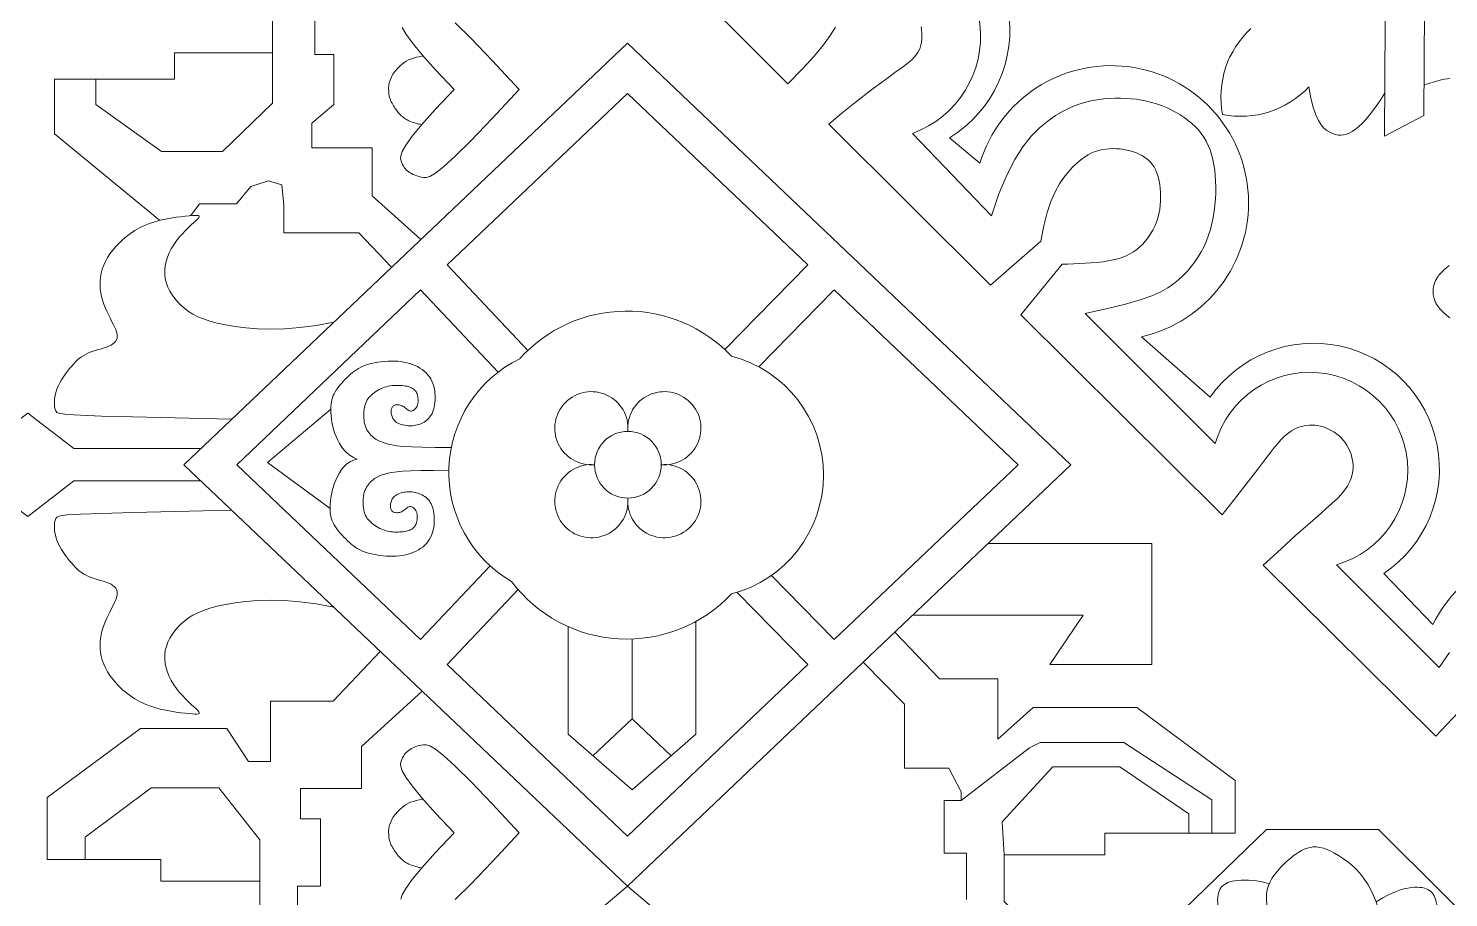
# Model space of a CAD drawing. Header units: inches. Extents: x -813 to 82, y -70 to 268.
# Drawn here: x -42.58 to -20.35, y 169.14 to 182.75 of the extents above; entities that cross this region are included whole.
import ezdxf

# ---------------------------------------------------------------- set-up
doc = ezdxf.new("R2010")
doc.units = ezdxf.units.IN
doc.header["$MEASUREMENT"] = 0
for name, color, linetype, lineweight, true_color in [('Black', 7, 'Continuous', 0, 0x000000), ('Blue', 7, 'Continuous', 0, 0x1081b2), ('Brown', 7, 'Continuous', 0, 0x653e10), ('Grey', 7, 'Continuous', 0, 0x58676a), ('Layak Architect', 1, 'Continuous', 5, 0xff0000), ('Lines', 1, 'Continuous', 5, 0xff0000), ('Pink', 7, 'Continuous', 0, 0xf3b0d0), ('White', 7, 'Continuous', 0, 0xffffff)]:
    doc.layers.add(name, color=color, linetype=linetype, lineweight=lineweight, true_color=true_color)
doc.layers.add('Rugs', color=201, linetype='Continuous')

# ---------------------------------------------------------------- blocks, each defined once
blk = doc.blocks.new('*U65')
at = {"layer": 'Lines'}
blk.add_arc((0, 0), 20.1, 355.08994, 274.91003, dxfattribs=at)
blk = doc.blocks.new('*U66')
at = {"layer": 'Layak Architect', "color": 0, "linetype": 'ByBlock', "lineweight": -2, "transparency": 16777216}
blk.add_blockref('*U65', (6003767755.728016, 3337139149.814238), dxfattribs=at)
for p, rotation in [((6003767795.786691, 3337139149.814237), 270), ((6003767755.728015, 3337139109.755563), 90), ((6003767795.78669, 3337139109.755562), 180)]:
    blk.add_blockref('*U65', p, dxfattribs=dict(at, rotation=rotation))
blk = doc.blocks.new('*U58')
at = {"layer": 'Brown'}
blk.add_lwpolyline([(-17.75, 30.14), (-14.02, 30.84), (-10.75, 31.13), (-7.89, 31.04), (-5.38, 30.65), (-3.16, 29.99), (-1.19, 29.12), (0.6, 28.1), (2.27, 26.97), (3.85, 25.78), (5.36, 24.54), (6.8, 23.26), (8.17, 21.94), (9.48, 20.58), (10.73, 19.19), (11.91, 17.77), (13.03, 16.33), (14.1, 14.87), (15.08, 13.38), (15.96, 11.87), (16.71, 10.31), (17.31, 8.71), (17.74, 7.06), (17.98, 5.35), (17.99, 3.57), (17.77, 1.73), (17.32, -0.18), (16.64, -2.16), (15.74, -4.2), (14.64, -6.31), (13.34, -8.48), (11.85, -10.71), (10.18, -13), (8.32, -15.35), (6.19, -17.73), (3.68, -20.11), (0.7, -22.47), (-2.86, -24.78), (-7.09, -27.01), (-12.1, -29.13), (-17.99, -31.13)], dxfattribs=at)
blk = doc.blocks.new('*U19')
at = {"layer": 'Brown', "color": 0, "linetype": 'ByBlock', "lineweight": -2, "transparency": 16777216}
for p, rotation in [((6003768065.780017, 3337139574.503247), 90.00000000000001), ((6003768003.733656, 3337139511.52211), 180), ((6003768066.714793, 3337139449.475749), 270)]:
    blk.add_blockref('*U58', p, dxfattribs=dict(at, rotation=rotation))
blk.add_blockref('*U58', (6003768128.761154, 3337139512.456886), dxfattribs=at)
blk = doc.blocks.new('*U20')
at = {"layer": 'Brown'}
blk.add_lwpolyline([(-6.22, -16.82), (-8.39, -13.06), (-10.13, -9.69), (-11.48, -6.66), (-12.5, -3.96), (-13.22, -1.55), (-13.71, 0.61), (-14, 2.54), (-14.14, 4.27), (-14.17, 5.84), (-14.11, 7.26), (-13.95, 8.54), (-13.7, 9.69), (-13.36, 10.72), (-12.93, 11.64), (-12.42, 12.47), (-11.82, 13.21), (-11.15, 13.88), (-10.38, 14.47), (-9.51, 15), (-8.51, 15.45), (-7.39, 15.84), (-6.12, 16.17), (-4.69, 16.43), (-3.09, 16.63), (-1.31, 16.76), (0.63, 16.82), (2.71, 16.79), (4.89, 16.66), (7.15, 16.42), (9.47, 16.04), (11.82, 15.53), (14.17, 14.85)], dxfattribs=at)
blk = doc.blocks.new('*U21')
at = {"layer": 'Brown', "color": 0, "linetype": 'ByBlock', "lineweight": -2, "transparency": 16777216}
blk.add_blockref('*U20', (6003768022.052, 3337139557.478281), dxfattribs=at)
for p, rotation in [((6003768111.736188, 3337139556.184903), 270), ((6003768020.758621, 3337139467.794093), 89.99999999999999), ((6003768110.44281, 3337139466.500715), 180)]:
    blk.add_blockref('*U20', p, dxfattribs=dict(at, rotation=rotation))
blk = doc.blocks.new('C3')
at = {"layer": 'Black'}
for points in [[(-491.35, 3871.94), (-499.65, 3877.63)], [(-739.6, 3626.1), (-751.66, 3630.17), (-761.87, 3634.45), (-770.4, 3638.87), (-777.46, 3643.39), (-783.22, 3647.95), (-787.88, 3652.5), (-791.63, 3656.98), (-794.65, 3661.33), (-797.12, 3665.53), (-799.11, 3669.55), (-800.67, 3673.42), (-801.86, 3677.14), (-802.73, 3680.73), (-803.34, 3684.18), (-803.74, 3687.52), (-803.99, 3690.76), (-804.12, 3693.89), (-804.16, 3696.94), (-804.08, 3699.91), (-803.88, 3702.81), (-803.57, 3705.66), (-803.14, 3708.47), (-802.58, 3711.25), (-801.88, 3714), (-801.05, 3716.73), (-800.09, 3719.44), (-799.01, 3722.1), (-797.81, 3724.7), (-796.5, 3727.21), (-795.09, 3729.63), (-793.59, 3731.93), (-791.99, 3734.09), (-790.32, 3736.11), (-788.55, 3737.98), (-786.7, 3739.7), (-784.74, 3741.27), (-782.67, 3742.69), (-780.48, 3743.97), (-778.17, 3745.1), (-775.73, 3746.09), (-773.16, 3746.94), (-770.46, 3747.65), (-767.65, 3748.23), (-764.72, 3748.67), (-761.7, 3748.99), (-758.58, 3749.18), (-755.39, 3749.25), (-752.13, 3749.2), (-748.81, 3749.04), (-745.45, 3748.75), (-742.08, 3748.34), (-738.71, 3747.79), (-735.37, 3747.1), (-732.07, 3746.26), (-728.85, 3745.27), (-725.72, 3744.11), (-722.7, 3742.78), (-719.78, 3741.28), (-716.98, 3739.62), (-714.28, 3737.79), (-711.68, 3735.79), (-709.18, 3733.63), (-706.77, 3731.3), (-704.45, 3728.82), (-702.21, 3726.12), (-700.02, 3722.97), (-697.85, 3719.05), (-695.65, 3714.08), (-693.4, 3707.75), (-691.05, 3699.76), (-688.56, 3689.82), (-685.91, 3677.62)], [(-725.7, 3653.19), (-734.12, 3654.77), (-741.35, 3656.64), (-747.5, 3658.74), (-752.7, 3661.02), (-757.05, 3663.41), (-760.69, 3665.85), (-763.73, 3668.29), (-766.28, 3670.66), (-768.45, 3672.93), (-770.29, 3675.08), (-771.82, 3677.16), (-773.07, 3679.16), (-774.08, 3681.12), (-774.87, 3683.05), (-775.47, 3684.98), (-775.91, 3686.91), (-776.21, 3688.87), (-776.4, 3690.84), (-776.46, 3692.82), (-776.41, 3694.79), (-776.26, 3696.73), (-776.01, 3698.64), (-775.66, 3700.49), (-775.22, 3702.29), (-774.7, 3704), (-774.1, 3705.64), (-773.42, 3707.19), (-772.66, 3708.66), (-771.82, 3710.03), (-770.89, 3711.3), (-769.89, 3712.46), (-768.81, 3713.53), (-767.65, 3714.48), (-766.4, 3715.33), (-765.06, 3716.07), (-763.62, 3716.72), (-762.07, 3717.28), (-760.4, 3717.76), (-758.61, 3718.15), (-756.68, 3718.47), (-754.62, 3718.72), (-752.44, 3718.88), (-750.17, 3718.94), (-747.83, 3718.9), (-745.45, 3718.74), (-743.05, 3718.45), (-740.66, 3718.02), (-738.31, 3717.42), (-736.01, 3716.67), (-733.78, 3715.75), (-731.63, 3714.69), (-729.57, 3713.49), (-727.62, 3712.16), (-725.78, 3710.72), (-724.07, 3709.18), (-722.49, 3707.54), (-721.06, 3705.81), (-719.78, 3703.98), (-718.63, 3702.04), (-717.61, 3699.98), (-716.72, 3697.76), (-715.96, 3695.39), (-715.3, 3692.84), (-714.76, 3690.1), (-714.33, 3687.16), (-713.98, 3684.06), (-713.71, 3680.85), (-713.49, 3677.59), (-713.32, 3674.31), (-713.18, 3671.06), (-713.05, 3667.9), (-712.91, 3664.88)]]:
    blk.add_lwpolyline(points, dxfattribs=at)
for centre, radius, start, end in [((-599.73, 3800.8), 53.86, 15.84404, 254.1087), ((-838.06, 3563.5), 56.57, 19.83064, 250.71254)]:
    blk.add_arc(centre, radius, start, end, dxfattribs=at)
at = {"layer": 'Blue'}
blk.add_line((-463.15, 3428.71), (-442.9, 3407.25), dxfattribs=at)
blk.add_lwpolyline([(-513.86, 3393.67), (-454.76, 3393.67), (-424.16, 3428.71)], dxfattribs=at)
at = {"layer": 'Brown'}
for points in [[(-712.18, 3877.34), (-711.14, 3876.08, 0.006385), (-710.98, 3875.88), (-709.98, 3874.73, 0.014467), (-709.59, 3874.3), (-708.61, 3873.3, 0.025543), (-707.86, 3872.6), (-706.89, 3871.79, 0.041072), (-705.54, 3870.83), (-704.57, 3870.26, 0.060896), (-702.33, 3869.28), (-701.33, 3868.99, 0.078182), (-698.24, 3868.57), (-697.2, 3868.59, 0.079892), (-694.07, 3869.17), (-692.98, 3869.55, 0.06296), (-690.73, 3870.69), (-689.58, 3871.46, 0.039078), (-688.35, 3872.44), (-687.14, 3873.56, 0.023897), (-686.47, 3874.25), (-685.21, 3875.67, 0.015107), (-684.82, 3876.13), (-683.52, 3877.78, 0.009586)], [(-661.08, 3367.06, 0.598581), (-538.67, 3362.54, 0.465141), (-531.82, 3483.34, 0.773041), (-662.44, 3483.34)]]:
    blk.add_lwpolyline(points, format="xyb", dxfattribs=at)
for points in [[(-418.43, 3609.35), (-447.21, 3646.93), (-450.2, 3652.88), (-450.2, 3698.69), (-418.79, 3747.17), (-400.51, 3747.17)], [(-400.51, 3734.45), (-411.06, 3734.45), (-436.78, 3696.62), (-436.78, 3659.81), (-406.6, 3631.89), (-388.56, 3633.1)], [(-612.35, 3329.48), (-612.32, 3320.7), (-612.41, 3313.52), (-612.61, 3307.75), (-612.9, 3303.2), (-613.26, 3299.65), (-613.68, 3296.91), (-614.15, 3294.79), (-614.64, 3293.08), (-615.13, 3291.61), (-615.64, 3290.34), (-616.17, 3289.23), (-616.71, 3288.27), (-617.27, 3287.42), (-617.85, 3286.67), (-618.46, 3285.99), (-619.1, 3285.36), (-619.77, 3284.76), (-620.48, 3284.18), (-621.24, 3283.64), (-622.05, 3283.15), (-622.91, 3282.7), (-623.84, 3282.31), (-624.85, 3281.98), (-625.93, 3281.72), (-627.09, 3281.54), (-628.31, 3281.42), (-629.57, 3281.38), (-630.84, 3281.4), (-632.11, 3281.49), (-633.34, 3281.65), (-634.52, 3281.87), (-635.63, 3282.15), (-636.63, 3282.48), (-637.55, 3282.88), (-638.39, 3283.33), (-639.17, 3283.84), (-639.88, 3284.41), (-640.56, 3285.04), (-641.2, 3285.72), (-641.81, 3286.46), (-642.41, 3287.25), (-642.99, 3288.09), (-643.55, 3288.98), (-644.08, 3289.9), (-644.56, 3290.86), (-645, 3291.84), (-645.38, 3292.84), (-645.7, 3293.86), (-645.96, 3294.88), (-646.15, 3295.9), (-646.29, 3296.92), (-646.38, 3297.93), (-646.43, 3298.93), (-646.43, 3299.92), (-646.4, 3300.87), (-646.35, 3301.81), (-646.27, 3302.7), (-646.17, 3303.57), (-646.05, 3304.39), (-645.9, 3305.18), (-645.71, 3305.92), (-645.49, 3306.62), (-645.24, 3307.27), (-644.95, 3307.87), (-644.62, 3308.41), (-644.25, 3308.91), (-643.83, 3309.35), (-643.37, 3309.75), (-642.86, 3310.1), (-642.31, 3310.4), (-641.7, 3310.65), (-641.04, 3310.86), (-640.33, 3311.03), (-639.58, 3311.15), (-638.81, 3311.22), (-638.02, 3311.24), (-637.24, 3311.19), (-636.47, 3311.09), (-635.74, 3310.91), (-635.04, 3310.67), (-634.41, 3310.35), (-633.84, 3309.97), (-633.35, 3309.54), (-632.94, 3309.07), (-632.63, 3308.58), (-632.41, 3308.06), (-632.3, 3307.55), (-632.31, 3307.04), (-632.44, 3306.54), (-632.67, 3306.06), (-632.98, 3305.59), (-633.34, 3305.12), (-633.74, 3304.64), (-634.14, 3304.15), (-634.54, 3303.64), (-634.89, 3303.11), (-635.19, 3302.55), (-635.43, 3301.97), (-635.6, 3301.37), (-635.73, 3300.78), (-635.79, 3300.2), (-635.8, 3299.64), (-635.75, 3299.12), (-635.65, 3298.63), (-635.49, 3298.2), (-635.28, 3297.82), (-635.02, 3297.49), (-634.72, 3297.2), (-634.37, 3296.97), (-633.98, 3296.77), (-633.56, 3296.62), (-633.09, 3296.52), (-632.6, 3296.45), (-632.07, 3296.43), (-631.53, 3296.44), (-630.97, 3296.5), (-630.41, 3296.6), (-629.85, 3296.74), (-629.3, 3296.92), (-628.76, 3297.14), (-628.25, 3297.4), (-627.76, 3297.71), (-627.3, 3298.07), (-626.86, 3298.48), (-626.45, 3298.94), (-626.07, 3299.46), (-625.73, 3300.04), (-625.41, 3300.68), (-625.13, 3301.39), (-624.88, 3302.15), (-624.67, 3302.95), (-624.49, 3303.8), (-624.36, 3304.66), (-624.27, 3305.55), (-624.22, 3306.44), (-624.22, 3307.32), (-624.26, 3308.2), (-624.35, 3309.05), (-624.48, 3309.9), (-624.66, 3310.72), (-624.89, 3311.53), (-625.16, 3312.32), (-625.48, 3313.09), (-625.84, 3313.84), (-626.25, 3314.57), (-626.7, 3315.27), (-627.21, 3315.95), (-627.77, 3316.59), (-628.4, 3317.2), (-629.08, 3317.76), (-629.84, 3318.29), (-630.66, 3318.76), (-631.56, 3319.18), (-632.53, 3319.55), (-633.56, 3319.87), (-634.65, 3320.14), (-635.8, 3320.34), (-637, 3320.5), (-638.24, 3320.59), (-639.53, 3320.63), (-640.85, 3320.61), (-642.19, 3320.52), (-643.54, 3320.36), (-644.89, 3320.13), (-646.22, 3319.8), (-647.53, 3319.38), (-648.8, 3318.86), (-650.02, 3318.23), (-651.18, 3317.49), (-652.28, 3316.65), (-653.3, 3315.69), (-654.26, 3314.65), (-655.14, 3313.51), (-655.95, 3312.28), (-656.69, 3310.98), (-657.35, 3309.6), (-657.92, 3308.15), (-658.42, 3306.64), (-658.84, 3305.07), (-659.19, 3303.44), (-659.45, 3301.77), (-659.63, 3300.04), (-659.74, 3298.27), (-659.77, 3296.47), (-659.72, 3294.63), (-659.6, 3292.77), (-659.41, 3290.92), (-659.15, 3289.09), (-658.82, 3287.31), (-658.44, 3285.59), (-658, 3283.96), (-657.5, 3282.43), (-656.95, 3281.02), (-656.34, 3279.72), (-655.69, 3278.5), (-654.98, 3277.36), (-654.22, 3276.28), (-653.4, 3275.23), (-652.53, 3274.2), (-651.6, 3273.17), (-650.62, 3272.14), (-649.59, 3271.1), (-648.52, 3270.09), (-647.42, 3269.1), (-646.31, 3268.16), (-645.19, 3267.28), (-644.07, 3266.47), (-642.95, 3265.76), (-641.85, 3265.14), (-640.76, 3264.63), (-639.64, 3264.21), (-638.49, 3263.88), (-637.29, 3263.63), (-636.02, 3263.46), (-634.65, 3263.37), (-633.19, 3263.33), (-631.6, 3263.37), (-629.9, 3263.47), (-628.12, 3263.66), (-626.25, 3263.93), (-624.33, 3264.31), (-622.36, 3264.81), (-620.36, 3265.43), (-618.36, 3266.18), (-616.35, 3267.08), (-614.4, 3268.12), (-612.53, 3269.33), (-610.78, 3270.69), (-609.2, 3272.21), (-607.83, 3273.9), (-606.71, 3275.77), (-605.88, 3277.82)], [(-599.49, 3328.13), (-599.64, 3319.76), (-599.65, 3312.9), (-599.53, 3307.35), (-599.31, 3302.94), (-598.99, 3299.48), (-598.61, 3296.78), (-598.18, 3294.67), (-597.71, 3292.96), (-597.24, 3291.48), (-596.75, 3290.2), (-596.24, 3289.09), (-595.71, 3288.11), (-595.17, 3287.26), (-594.59, 3286.5), (-594, 3285.81), (-593.37, 3285.17), (-592.7, 3284.56), (-592, 3283.97), (-591.25, 3283.42), (-590.45, 3282.92), (-589.59, 3282.46), (-588.66, 3282.05), (-587.67, 3281.71), (-586.59, 3281.43), (-585.43, 3281.23), (-584.21, 3281.1), (-582.95, 3281.04), (-581.68, 3281.04), (-580.41, 3281.11), (-579.18, 3281.25), (-577.99, 3281.45), (-576.89, 3281.71), (-575.87, 3282.04), (-574.95, 3282.42), (-574.1, 3282.86), (-573.32, 3283.36), (-572.59, 3283.92), (-571.91, 3284.53), (-571.26, 3285.21), (-570.64, 3285.93), (-570.03, 3286.72), (-569.43, 3287.55), (-568.86, 3288.43), (-568.32, 3289.35), (-567.83, 3290.3), (-567.37, 3291.27), (-566.98, 3292.27), (-566.64, 3293.28), (-566.37, 3294.29), (-566.16, 3295.32), (-566, 3296.33), (-565.9, 3297.34), (-565.84, 3298.34), (-565.82, 3299.32), (-565.83, 3300.28), (-565.87, 3301.22), (-565.94, 3302.12), (-566.02, 3302.98), (-566.14, 3303.81), (-566.28, 3304.6), (-566.45, 3305.34), (-566.66, 3306.04), (-566.9, 3306.7), (-567.18, 3307.3), (-567.51, 3307.85), (-567.87, 3308.35), (-568.28, 3308.8), (-568.74, 3309.2), (-569.24, 3309.56), (-569.79, 3309.87), (-570.39, 3310.13), (-571.05, 3310.35), (-571.76, 3310.53), (-572.5, 3310.66), (-573.28, 3310.74), (-574.06, 3310.77), (-574.85, 3310.74), (-575.61, 3310.64), (-576.35, 3310.48), (-577.05, 3310.24), (-577.69, 3309.94), (-578.26, 3309.57), (-578.76, 3309.14), (-579.17, 3308.68), (-579.5, 3308.19), (-579.72, 3307.68), (-579.84, 3307.16), (-579.84, 3306.65), (-579.72, 3306.16), (-579.49, 3305.68), (-579.19, 3305.2), (-578.83, 3304.72), (-578.44, 3304.24), (-578.05, 3303.74), (-577.66, 3303.23), (-577.32, 3302.69), (-577.03, 3302.12), (-576.8, 3301.54), (-576.63, 3300.94), (-576.51, 3300.35), (-576.46, 3299.77), (-576.46, 3299.21), (-576.51, 3298.68), (-576.62, 3298.2), (-576.79, 3297.77), (-577, 3297.39), (-577.26, 3297.06), (-577.57, 3296.78), (-577.92, 3296.55), (-578.31, 3296.37), (-578.74, 3296.22), (-579.21, 3296.12), (-579.71, 3296.07), (-580.23, 3296.05), (-580.78, 3296.07), (-581.33, 3296.14), (-581.89, 3296.24), (-582.45, 3296.39), (-583, 3296.58), (-583.53, 3296.81), (-584.04, 3297.08), (-584.52, 3297.4), (-584.98, 3297.76), (-585.41, 3298.18), (-585.81, 3298.64), (-586.18, 3299.17), (-586.52, 3299.75), (-586.83, 3300.4), (-587.1, 3301.11), (-587.34, 3301.87), (-587.54, 3302.68), (-587.7, 3303.53), (-587.82, 3304.4), (-587.9, 3305.28), (-587.94, 3306.17), (-587.93, 3307.06), (-587.87, 3307.93), (-587.77, 3308.79), (-587.62, 3309.63), (-587.43, 3310.45), (-587.19, 3311.25), (-586.91, 3312.04), (-586.58, 3312.81), (-586.21, 3313.55), (-585.79, 3314.27), (-585.32, 3314.97), (-584.81, 3315.64), (-584.23, 3316.27), (-583.6, 3316.87), (-582.91, 3317.42), (-582.15, 3317.94), (-581.31, 3318.4), (-580.41, 3318.81), (-579.44, 3319.17), (-578.4, 3319.47), (-577.3, 3319.72), (-576.15, 3319.91), (-574.95, 3320.04), (-573.7, 3320.12), (-572.42, 3320.14), (-571.1, 3320.1), (-569.76, 3319.99), (-568.41, 3319.81), (-567.07, 3319.56), (-565.74, 3319.21), (-564.43, 3318.77), (-563.17, 3318.23), (-561.96, 3317.59), (-560.81, 3316.83), (-559.73, 3315.97), (-558.72, 3315), (-557.78, 3313.94), (-556.91, 3312.79), (-556.12, 3311.55), (-555.4, 3310.23), (-554.77, 3308.85), (-554.21, 3307.39), (-553.73, 3305.87), (-553.33, 3304.3), (-553.02, 3302.67), (-552.78, 3300.98), (-552.62, 3299.26), (-552.54, 3297.49), (-552.54, 3295.68), (-552.61, 3293.84), (-552.76, 3291.99), (-552.98, 3290.14), (-553.26, 3288.32), (-553.61, 3286.54), (-554.02, 3284.83), (-554.49, 3283.2), (-555.01, 3281.68), (-555.58, 3280.28), (-556.21, 3278.99), (-556.88, 3277.78), (-557.61, 3276.65), (-558.38, 3275.57), (-559.22, 3274.54), (-560.1, 3273.52), (-561.05, 3272.51), (-562.04, 3271.49), (-563.09, 3270.47), (-564.17, 3269.47), (-565.28, 3268.5), (-566.41, 3267.57), (-567.54, 3266.71), (-568.68, 3265.92), (-569.8, 3265.22), (-570.91, 3264.62), (-572.01, 3264.13), (-573.13, 3263.72), (-574.29, 3263.41), (-575.49, 3263.18), (-576.77, 3263.03), (-578.13, 3262.95), (-579.6, 3262.94), (-581.19, 3263), (-582.88, 3263.13), (-584.67, 3263.34), (-586.52, 3263.64), (-588.44, 3264.05), (-590.4, 3264.57), (-592.39, 3265.22), (-594.39, 3266), (-596.37, 3266.93), (-598.3, 3268.01), (-600.13, 3269.24), (-601.79, 3270.62), (-603.25, 3272.17), (-604.45, 3273.88), (-605.34, 3275.76), (-605.88, 3277.82)], [(-633.26, 3263.27), (-604, 3228.51), (-578.8, 3262.91)]]:
    blk.add_lwpolyline(points, dxfattribs=at)
blk.add_arc((-608.14, 3425.83), 79.1, 133.35658, 227.98427, dxfattribs=at)
at = {"layer": 'Grey'}
for points in [[(-470.1, 3885.63), (-453.72, 3870.03), (-547.58, 3775.28), (-556.52, 3784.96), (-563.86, 3793.08), (-569.83, 3799.79), (-574.65, 3805.27), (-578.52, 3809.69), (-581.67, 3813.22), (-584.32, 3816.02), (-586.68, 3818.27), (-588.94, 3820.1), (-591.13, 3821.59), (-593.27, 3822.74), (-595.35, 3823.59), (-597.38, 3824.18), (-599.36, 3824.52), (-601.3, 3824.65), (-603.19, 3824.6), (-605.05, 3824.38), (-606.86, 3824.02), (-608.62, 3823.52), (-610.32, 3822.89), (-611.95, 3822.13), (-613.5, 3821.26), (-614.97, 3820.28), (-616.34, 3819.21), (-617.62, 3818.04), (-618.8, 3816.78), (-619.87, 3815.46), (-620.84, 3814.08), (-621.69, 3812.66), (-622.44, 3811.19), (-623.08, 3809.7), (-623.6, 3808.2), (-624, 3806.7), (-624.3, 3805.19), (-624.48, 3803.69), (-624.55, 3802.19), (-624.52, 3800.71), (-624.39, 3799.24), (-624.15, 3797.79), (-623.82, 3796.35), (-623.39, 3794.94), (-622.85, 3793.55), (-622.19, 3792.16), (-621.38, 3790.77), (-620.42, 3789.36), (-619.29, 3787.94), (-617.97, 3786.48), (-616.45, 3784.99), (-614.67, 3783.42), (-612.43, 3781.58), (-609.48, 3779.26), (-605.57, 3776.24), (-600.45, 3772.3), (-593.87, 3767.22), (-585.59, 3760.78), (-575.36, 3752.76), (-685.23, 3642.17), (-712.91, 3664.88)], [(-547.91, 3815.51), (-491.35, 3871.94)], [(-810.44, 3800.43), (-804.21, 3801.53), (-799.15, 3802.77), (-795.11, 3804.12), (-791.95, 3805.57), (-789.55, 3807.09), (-787.76, 3808.65), (-786.45, 3810.22), (-785.48, 3811.79), (-784.75, 3813.33), (-784.23, 3814.85), (-783.92, 3816.36), (-783.85, 3817.87), (-784, 3819.4), (-784.39, 3820.97), (-785.03, 3822.57), (-785.92, 3824.22), (-787.07, 3825.95), (-788.53, 3827.76), (-790.35, 3829.69), (-792.6, 3831.76), (-795.31, 3834), (-798.55, 3836.42), (-802.38, 3839.06), (-806.83, 3841.93)], [(-685.91, 3677.62), (-614.47, 3749)], [(-789.94, 3536.86), (-701.5, 3625.48), (-725.7, 3653.19)], [(-784.85, 3582.68), (-739.6, 3626.1)], [(-911.21, 3415.38), (-812.07, 3514.26), (-820.25, 3522.35), (-827.34, 3528.77), (-833.46, 3533.76), (-838.69, 3537.57), (-843.14, 3540.42)], [(-843.38, 3587.43), (-841.68, 3587.68), (-839.96, 3587.83), (-838.25, 3587.87), (-836.57, 3587.8), (-834.94, 3587.62), (-833.38, 3587.32), (-831.92, 3586.91), (-830.56, 3586.38), (-829.27, 3585.7), (-827.99, 3584.81), (-826.7, 3583.68), (-825.33, 3582.28), (-823.84, 3580.55), (-822.19, 3578.47), (-820.32, 3575.98), (-818.2, 3573.05), (-815.74, 3569.64), (-812.88, 3565.7), (-809.54, 3561.21), (-805.65, 3556.12), (-801.13, 3550.39), (-795.92, 3543.98), (-789.94, 3536.86)], [(-463.15, 3428.71), (-507.08, 3428.71)]]:
    blk.add_lwpolyline(points, dxfattribs=at)
for centre, start, end in [((-845.58, 3762.96), 348.80565, 46.83459), ((-804.79, 3803.45), 222.74266, 280.77171)]:
    blk.add_arc(centre, 51.37, start, end, dxfattribs=at)
at = {"layer": 'Layak Architect'}
for points in [[(-814.95, 3877.72), (-814.81, 3876.25), (-814.55, 3874.66), (-814.18, 3872.97), (-813.72, 3871.19), (-813.19, 3869.33), (-812.61, 3867.42), (-811.99, 3865.47), (-811.35, 3863.49)], [(-330.81, 3910.61), (-402.52, 3838.63), (-402.52, 3777.17), (-331.74, 3704.08), (-317.15, 3704.08), (-258.88, 3633.1), (-321.63, 3633.1), (-342.47, 3653.59), (-362.91, 3633.1), (-388.56, 3633.1), (-388.56, 3688.35), (-400.51, 3688.35), (-400.51, 3759.97), (-429.42, 3759.97), (-469.47, 3705.89), (-469.47, 3649.02), (-452.09, 3629.56), (-485.15, 3629.56), (-485.15, 3597.54), (-510.91, 3573.05)], [(-543.07, 3841.51), (-514.97, 3868.43)], [(-673.16, 3708.43), (-639.98, 3746.24)], [(-494.41, 3555.69), (-471.36, 3578.34), (-436.11, 3578.34), (-436.11, 3602.72), (-423.12, 3609.35), (-418.43, 3609.35), (-418.43, 3600.19), (-389.35, 3600.19), (-389.35, 3612.28), (-363.99, 3612.28)], [(-559.62, 3624.29), (-559.62, 3714.19), (-493.16, 3714.19), (-493.16, 3658.07), (-520.16, 3676.5), (-520.16, 3582.78)], [(-602.83, 3669.73), (-834.42, 3426.16)], [(-602.83, 3669.73), (-371.25, 3426.16)], [(-602.83, 3640.71), (-698.9, 3539.67)], [(-602.83, 3640.71), (-506.77, 3539.67)], [(-782.43, 3603.08), (-768.44, 3619.74)], [(-698.69, 3539.48), (-656.57, 3498.3)], [(-506.97, 3539.48), (-541.99, 3505.25)], [(-712.68, 3525.18), (-806.83, 3426.16)], [(-712.68, 3525.18), (-666.1, 3479.64)], [(-492.99, 3525.18), (-532.69, 3486.37)], [(-492.99, 3525.18), (-398.84, 3426.16)], [(-290.47, 3521.52), (-371.25, 3426.16), (-291.53, 3332.05)], [(-602.83, 3182.59), (-834.42, 3426.16)], [(-712.66, 3327.13), (-806.83, 3426.16)], [(-602.83, 3182.59), (-371.25, 3426.16)], [(-493.01, 3327.13), (-398.84, 3426.16)], [(-712.66, 3327.13), (-665.65, 3371.52)], [(-808.97, 3366.8), (-824.94, 3351.94), (-836.98, 3340.36), (-845.62, 3331.61)], [(-842.99, 3302.55), (-839.53, 3304.53), (-834.71, 3308), (-828.21, 3313.32), (-819.74, 3320.86), (-808.97, 3330.97)], [(-808.97, 3366.8), (-792.99, 3351.94), (-780.96, 3340.36), (-772.31, 3331.61), (-766.5, 3325.23), (-762.98, 3320.76), (-761.19, 3317.74), (-760.59, 3315.73), (-760.62, 3314.27), (-760.82, 3312.97), (-761.09, 3311.75), (-761.43, 3310.62), (-761.83, 3309.57), (-762.27, 3308.6), (-762.75, 3307.7), (-763.25, 3306.87), (-763.78, 3306.1), (-764.32, 3305.4), (-764.89, 3304.76), (-765.5, 3304.17), (-766.16, 3303.63), (-766.9, 3303.14), (-767.72, 3302.69), (-768.64, 3302.27), (-769.68, 3301.89), (-770.89, 3301.59), (-772.55, 3301.69), (-774.95, 3302.55), (-778.41, 3304.53), (-783.23, 3308), (-789.72, 3313.32), (-798.2, 3320.86), (-808.97, 3330.97)], [(-493.01, 3327.13), (-534.27, 3366.1)], [(-400.64, 3366.8), (-416.62, 3351.94), (-428.65, 3340.36), (-437.3, 3331.61), (-443.11, 3325.23), (-446.63, 3320.76), (-448.42, 3317.74), (-449.02, 3315.73), (-448.99, 3314.27), (-448.79, 3312.97), (-448.52, 3311.75), (-448.18, 3310.62), (-447.79, 3309.57), (-447.35, 3308.6), (-446.87, 3307.7), (-446.36, 3306.87), (-445.83, 3306.1), (-445.29, 3305.4), (-444.72, 3304.76), (-444.11, 3304.17), (-443.45, 3303.63), (-442.71, 3303.14), (-441.89, 3302.69), (-440.97, 3302.27), (-439.94, 3301.89), (-438.72, 3301.59), (-437.07, 3301.69), (-434.67, 3302.55), (-431.21, 3304.53), (-426.39, 3308), (-419.89, 3313.32), (-411.41, 3320.86), (-400.64, 3330.97)], [(-400.64, 3366.8), (-384.67, 3351.94), (-372.64, 3340.36), (-363.99, 3331.61)], [(-364.22, 3301.69), (-366.62, 3302.55), (-370.08, 3304.53), (-374.9, 3308), (-381.4, 3313.32), (-389.88, 3320.86), (-400.64, 3330.97)], [(-698.93, 3312.59), (-653.75, 3355.25)], [(-506.74, 3312.59), (-547.26, 3350.85)], [(-478.41, 3313.45), (-448.12, 3280.11), (-424.9, 3280.11), (-424.9, 3246.68), (-408.36, 3246.68), (-408.36, 3257.69), (-371.37, 3257.69), (-371.37, 3245.1), (-348.92, 3245.1)], [(-349.63, 3224.43), (-374.13, 3224.43), (-374.13, 3169.94), (-385.99, 3169.94), (-385.99, 3107.55), (-419.97, 3107.55), (-457.91, 3158.88), (-457.91, 3206.26), (-439.73, 3218.11), (-439.73, 3230.22), (-472.99, 3230.22), (-472.99, 3264.56), (-500.25, 3290.48)], [(-726.53, 3312.69), (-750.49, 3285.96), (-776.93, 3285.96), (-776.93, 3252.95), (-790.53, 3252.95), (-800.63, 3264.99), (-828.22, 3264.99), (-828.22, 3254.5), (-848.82, 3254.5)], [(-850.33, 3231.21), (-829.17, 3231.21), (-829.17, 3177.44), (-814.62, 3177.44), (-814.62, 3111.61), (-784.61, 3111.61), (-737.12, 3169.23)], [(-602.83, 3211.62), (-698.88, 3312.63)], [(-602.83, 3211.62), (-506.79, 3312.63)], [(-739.79, 3186.41), (-746.18, 3191.12), (-746.18, 3211.59), (-755.69, 3219.39), (-758.86, 3229.14), (-756.58, 3236.35), (-745.43, 3237.57), (-730.18, 3237.57), (-730.18, 3278.76), (-711.32, 3296.69)], [(-681.12, 3264.96), (-679.33, 3255.3), (-678.14, 3246.29), (-677.49, 3237.91), (-677.3, 3230.17), (-677.49, 3223.07), (-677.98, 3216.6), (-678.72, 3210.76), (-679.61, 3205.55), (-680.61, 3200.95), (-681.69, 3196.92), (-682.88, 3193.4), (-684.15, 3190.31), (-685.53, 3187.61), (-687.02, 3185.21), (-688.61, 3183.08), (-690.32, 3181.13), (-692.14, 3179.33), (-694.06, 3177.68), (-696.08, 3176.21), (-698.19, 3174.92), (-700.37, 3173.85), (-702.62, 3173.01), (-704.92, 3172.43), (-707.27, 3172.12), (-709.65, 3172.09), (-712.05, 3172.35), (-714.45, 3172.86), (-716.83, 3173.6), (-719.17, 3174.56), (-721.46, 3175.71), (-723.68, 3177.04), (-725.8, 3178.52), (-727.81, 3180.12), (-729.71, 3181.8), (-731.47, 3183.5), (-733.08, 3185.16), (-734.54, 3186.71), (-735.83, 3188.11), (-736.94, 3189.3), (-737.86, 3190.21), (-738.57, 3190.8), (-739.11, 3191.06), (-739.48, 3190.98), (-739.7, 3190.57), (-739.8, 3189.82), (-739.8, 3188.73), (-739.71, 3187.29), (-739.55, 3185.51), (-739.35, 3183.39), (-739.08, 3180.99), (-738.73, 3178.36), (-738.3, 3175.55), (-737.75, 3172.63), (-737.08, 3169.66), (-736.27, 3166.69), (-735.31, 3163.78), (-734.17, 3160.99), (-732.88, 3158.32), (-731.45, 3155.77), (-729.89, 3153.37), (-728.21, 3151.1), (-726.44, 3148.98), (-724.59, 3147.01), (-722.67, 3145.2), (-720.69, 3143.54), (-718.66, 3142.05), (-716.6, 3140.73), (-714.5, 3139.58), (-712.38, 3138.62), (-710.23, 3137.83), (-708.07, 3137.23), (-705.91, 3136.83), (-703.74, 3136.61), (-701.58, 3136.58), (-699.44, 3136.72), (-697.31, 3137.01), (-695.21, 3137.44), (-693.14, 3137.99), (-691.11, 3138.66), (-689.12, 3139.43), (-687.18, 3140.27), (-685.3, 3141.16), (-683.49, 3142.07), (-681.76, 3142.96), (-680.11, 3143.8), (-678.55, 3144.56), (-677.1, 3145.19), (-675.76, 3145.67), (-674.53, 3145.97), (-673.41, 3146.08), (-672.4, 3146), (-671.48, 3145.72), (-670.64, 3145.25), (-669.88, 3144.57), (-669.19, 3143.7), (-668.55, 3142.63), (-667.97, 3141.36), (-667.42, 3139.92), (-666.9, 3138.37), (-666.39, 3136.73), (-665.88, 3135.07), (-665.36, 3133.41), (-664.81, 3131.8), (-664.22, 3130.28), (-663.58, 3128.89), (-662.88, 3127.62), (-662.12, 3126.43), (-661.27, 3125.31), (-660.35, 3124.23), (-659.34, 3123.17), (-658.22, 3122.12), (-657, 3121.03), (-655.68, 3119.91), (-654.25, 3118.77), (-652.73, 3117.63), (-651.14, 3116.52), (-649.49, 3115.46), (-647.79, 3114.5), (-646.05, 3113.64), (-644.29, 3112.91), (-642.53, 3112.34), (-640.79, 3111.93), (-639.09, 3111.66), (-637.48, 3111.53), (-635.97, 3111.53), (-634.6, 3111.66), (-633.4, 3111.9), (-632.39, 3112.24), (-631.59, 3112.86), (-630.97, 3114.64), (-630.46, 3118.63), (-630.02, 3125.9), (-629.58, 3137.49), (-629.1, 3154.48), (-628.52, 3177.91), (-627.8, 3208.84)], [(-524.55, 3264.96), (-526.34, 3255.3), (-527.52, 3246.29), (-528.18, 3237.91), (-528.37, 3230.17), (-528.18, 3223.07), (-527.68, 3216.6), (-526.95, 3210.76), (-526.06, 3205.55), (-525.06, 3200.95), (-523.97, 3196.92), (-522.79, 3193.4), (-521.51, 3190.31), (-520.13, 3187.61), (-518.65, 3185.21), (-517.05, 3183.08), (-515.35, 3181.13), (-513.53, 3179.33), (-511.6, 3177.68), (-509.58, 3176.21), (-507.48, 3174.92), (-505.3, 3173.85), (-503.05, 3173.01), (-500.75, 3172.43), (-498.4, 3172.12), (-496.02, 3172.09), (-493.62, 3172.35), (-491.22, 3172.86), (-488.84, 3173.6), (-486.49, 3174.56), (-484.21, 3175.71), (-481.99, 3177.04), (-479.87, 3178.52), (-477.85, 3180.12), (-475.96, 3181.8), (-474.2, 3183.5), (-472.59, 3185.16), (-471.13, 3186.71), (-469.84, 3188.11), (-468.73, 3189.3), (-467.81, 3190.21), (-467.09, 3190.8), (-466.56, 3191.06), (-466.19, 3190.98), (-465.97, 3190.57), (-465.87, 3189.82), (-465.87, 3188.73), (-465.96, 3187.29), (-466.12, 3185.51), (-466.32, 3183.39), (-466.59, 3180.99), (-466.93, 3178.36), (-467.37, 3175.55), (-467.92, 3172.63), (-468.59, 3169.66), (-469.4, 3166.69), (-470.36, 3163.78), (-471.5, 3160.99), (-472.79, 3158.32), (-474.22, 3155.77), (-475.78, 3153.37), (-477.45, 3151.1), (-479.22, 3148.98), (-481.08, 3147.01), (-483, 3145.2), (-484.98, 3143.54), (-487, 3142.05), (-489.07, 3140.73), (-491.17, 3139.58), (-493.29, 3138.62), (-495.44, 3137.83), (-497.6, 3137.23), (-499.76, 3136.83), (-501.93, 3136.61), (-504.08, 3136.58), (-506.23, 3136.72), (-508.36, 3137.01), (-510.46, 3137.44), (-512.53, 3137.99), (-514.56, 3138.66), (-516.55, 3139.43), (-518.49, 3140.27), (-520.37, 3141.16), (-522.18, 3142.07), (-523.91, 3142.96), (-525.56, 3143.8), (-527.11, 3144.56), (-528.57, 3145.19), (-529.91, 3145.67), (-531.14, 3145.97), (-532.26, 3146.08), (-533.27, 3146), (-534.19, 3145.72), (-535.03, 3145.25), (-535.79, 3144.57), (-536.48, 3143.7), (-537.12, 3142.63), (-537.7, 3141.36), (-538.25, 3139.92), (-538.77, 3138.37), (-539.28, 3136.73), (-539.79, 3135.07), (-540.31, 3133.41), (-540.86, 3131.8), (-541.45, 3130.28), (-542.09, 3128.89), (-542.79, 3127.62), (-543.55, 3126.43), (-544.39, 3125.31), (-545.32, 3124.23), (-546.33, 3123.17), (-547.45, 3122.12), (-548.66, 3121.03), (-549.99, 3119.91), (-551.42, 3118.77), (-552.94, 3117.63), (-554.53, 3116.52), (-556.18, 3115.46), (-557.88, 3114.5), (-559.62, 3113.64), (-561.37, 3112.91), (-563.14, 3112.34), (-564.88, 3111.93), (-566.57, 3111.66), (-568.19, 3111.53), (-569.7, 3111.53), (-571.07, 3111.66), (-572.27, 3111.9), (-573.28, 3112.24), (-574.07, 3112.86), (-574.7, 3114.64), (-575.21, 3118.63), (-575.65, 3125.9), (-576.09, 3137.49), (-576.57, 3154.48), (-577.14, 3177.91), (-577.87, 3208.84)], [(-829.17, 3231.21), (-801.51, 3231.21), (-774.85, 3203.75), (-774.85, 3170.27), (-800.77, 3134.34), (-814.62, 3134.34)], [(-374.13, 3224.43), (-396.71, 3224.43), (-425.26, 3201.87), (-425.26, 3164.67), (-398.2, 3128.46), (-385.99, 3128.46)], [(-611.75, 3191.97), (-611.75, 3122.2), (-631.23, 3096.98), (-602.84, 3059.19)], [(-593.92, 3191.97), (-593.92, 3122.2), (-574.44, 3096.98), (-602.83, 3059.19)]]:
    blk.add_lwpolyline(points, dxfattribs=at)
for points in [[(-827.18, 3313.5, 0.070059), (-825.69, 3307.14, 0.085662), (-822.93, 3302.55, 0.033825), (-819.38, 3298.95, 0.051864), (-816.69, 3297.03, 0.099139), (-811.11, 3295.19, 0.091233), (-804.75, 3295.57, 0.068696), (-801.36, 3296.93, 0.040897), (-796.32, 3300.37, 0.100448), (-792.25, 3305.3, 0.083415), (-789.81, 3312.59)], [(-418.86, 3313.5, 0.070059), (-417.37, 3307.14, 0.085662), (-414.61, 3302.55, 0.033825), (-411.05, 3298.95, 0.051864), (-408.36, 3297.03, 0.099139), (-402.79, 3295.19, 0.091233), (-396.43, 3295.57, 0.068696), (-393.04, 3296.93, 0.040897), (-387.99, 3300.37, 0.100448), (-383.92, 3305.3, 0.083415), (-381.48, 3312.59)]]:
    blk.add_lwpolyline(points, format="xyb", dxfattribs=at)
for centre, radius, start, end in [((-479.93, 3938.84), 78.65, 26.58174, 243.54025), ((-600.42, 3802.92), 69.13, 33.93417, 235.08797), ((-746.69, 3691.89), 75.36, 12.67279, 253.2239), ((-841.7, 3566.58), 69.6, 31.62101, 236.02044)]:
    blk.add_arc(centre, radius, start, end, dxfattribs=at)
at = {"layer": 'Pink'}
blk.add_line((-463.15, 3428.71), (-442.9, 3450.17), dxfattribs=at)
blk.add_lwpolyline([(-516.71, 3463.75), (-454.76, 3463.75), (-424.16, 3428.71)], dxfattribs=at)
at = {"layer": 'White'}
blk.add_lwpolyline([(-882.93, 3864), (-794.6, 3863.57), (-783.24, 3841.86), (-877.06, 3842.35), (-888.44, 3851.39)], dxfattribs=at)
blk.add_circle((-602.83, 3426.42), 18.31, dxfattribs=at)
at = {"layer": 'Brown'}
for name in ['*U19', '*U21']:
    blk.add_blockref(name, (-6003768378.59, -3337135703.36), dxfattribs=at)
at = {"layer": 'Layak Architect'}
blk.add_blockref('*U66', (-6003768378.59, -3337135703.36), dxfattribs=at)

msp = doc.modelspace()

# ---------------------------------------------------------------- block references
at = {"layer": 'Rugs', "xscale": 0.0285, "yscale": 0.0285, "zscale": 0.0285, "rotation": 270}
msp.add_blockref('C3', (-130.84923, 158.73611), dxfattribs=at)

doc.saveas('drawing.dxf')
